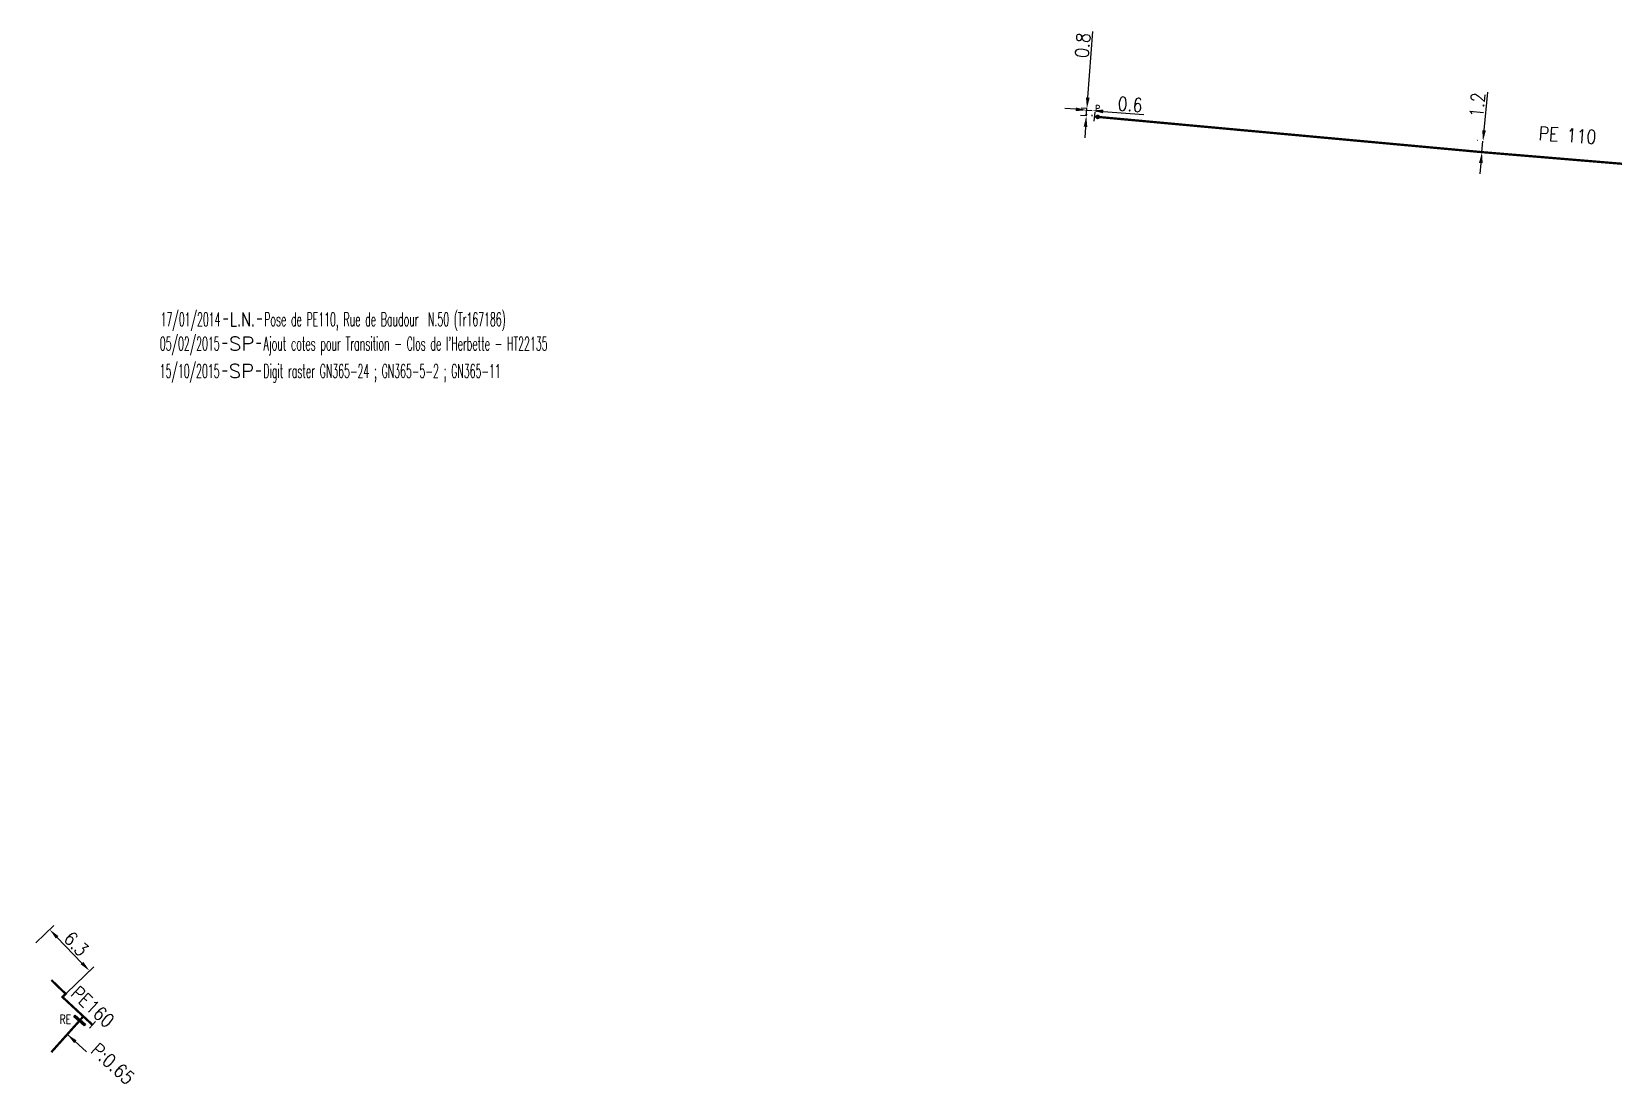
# Model space of a CAD drawing. Header units: millimetres. Extents: x 115991 to 117009, y 129000 to 129990.
# Drawn here: x 115997.8 to 116171.1, y 129643.5 to 129758.7 of the extents above; entities that cross this region are included whole.
import ezdxf
from ezdxf.enums import TextEntityAlignment as Align

# ---------------------------------------------------------------- set-up
doc = ezdxf.new("R2010")
doc.units = ezdxf.units.MM
doc.header["$PDMODE"] = 34
doc.linetypes.add('L_25_PE', pattern=[2000, 1000, 1000])
doc.layers.get('0').update_dxf_attribs({"linetype": 'CONTINUOUS'})
doc.layers.get('DEFPOINTS').update_dxf_attribs({"linetype": 'CONTINUOUS'})
for name, color, linetype in [('L_150', 1, 'CONTINUOUS'), ('L_300', 7, 'CONTINUOUS'), ('L_340', 7, 'CONTINUOUS'), ('L_910', 7, 'CONTINUOUS')]:
    doc.layers.add(name, color=color, linetype=linetype)
doc.styles.add('G_ROMANS', font='ROMANS.SHX', dxfattribs={"width": 0.75})
doc.styles.get("Standard").update_dxf_attribs({"font": 'romans.shx', "width": 0.85})
doc.dimstyles.get("Standard").update_dxf_attribs({"dimtxt": 1.5, "dimasz": 1.2, "dimexe": 0.625, "dimexo": 0.625, "dimgap": 0.25, "dimtad": 1, "dimdec": 1, "dimzin": 0, "dimdsep": 46, "dimtxsty": 'Standard', "dimcen": -0.5, "dimadec": 0, "dimazin": 0, "dimtfac": 1, "dimtdec": 1, "dimtmove": 0, "dimatfit": 3, "dimfxl": 0, "dimtolj": 1, "dimtzin": 0, "dimarcsym": 0})

# ---------------------------------------------------------------- blocks, each defined once
blk = doc.blocks.new('L_340_07')
at = {"color": 0, "linetype": 'Continuous', "const_width": 0.25, "flags": 128}
blk.add_lwpolyline([(0, 0), (1.25, 0)], dxfattribs=at)
at = {"color": 0, "linetype": 'Continuous', "flags": 128}
blk.add_lwpolyline([(1.25, -0.5), (1.25, 0.5)], dxfattribs=at)
at = {"color": 0, "linetype": 'Continuous', "style": 'G_ROMANS', "width": 0.75, "flags": 3}
for tag, p in [('DEF_LEG', (0.72, -3.47)), ('DEF_COUP', (0.72, -5.97)), ('DEF_TYPE', (0.72, -8.47))]:
    blk.add_attdef(tag, text='', height=1.2, dxfattribs=at).set_placement(p, align=Align.MIDDLE)
blk = doc.blocks.new('L_300_12')
at = {"color": 0, "linetype": 'Continuous', "const_width": 0.497, "flags": 128}
blk.add_lwpolyline([(-0.25, 0, 1), (0.25, 0, 1)], format="xyb", close=True, dxfattribs=at)
at = {"color": 0, "linetype": 'Continuous', "style": 'G_ROMANS', "width": 0.75}
blk.add_text('P', height=1.5, dxfattribs=at).set_placement((0, 1.85), align=Align.MIDDLE)
at = {"color": 0, "linetype": 'Continuous', "style": 'G_ROMANS', "width": 0.75, "flags": 3}
for tag, p in [('DEF_COUP', (0, -7.5)), ('DEF_LEG', (0, -5)), ('DEF_TYPE', (0, -10))]:
    blk.add_attdef(tag, text='', height=1.2, dxfattribs=at).set_placement(p, align=Align.MIDDLE)
blk = doc.blocks.new('GIS_MODF')
at = {"color": 0, "linetype": 'Continuous', "flags": 128}
for points in [[(-2.18, -0.01), (-1.68, -0.01)], [(1.52, -0.01), (2.02, -0.01)]]:
    blk.add_lwpolyline(points, dxfattribs=at)
at = {"color": 0, "linetype": 'Continuous', "width": 0.5}
blk.add_attdef('DATE', text='', height=1.5, dxfattribs=at).set_placement((-2.5, -0.8), align=Align.RIGHT)
at = {"color": 0, "linetype": 'Continuous', "width": 1.771291}
blk.add_attdef('USER', text='', height=1.5, dxfattribs=at).set_placement((-1.51, -0.8), (1.28, -0.8), align=Align.FIT)
at = {"color": 0, "linetype": 'Continuous', "width": 0.5}
blk.add_attdef('DESC', (2.29, -0.8), '', height=1.5, dxfattribs=at)
blk = doc.blocks.new('L_340_20')
at = {"linetype": 'Continuous'}
blk.add_hatch(color=0, dxfattribs=at).paths.add_polyline_path([(0.12, 0.75), (-0.12, 0.75), (-0.12, -0.75), (0.12, -0.75)])
at = {"color": 0, "linetype": 'Continuous'}
blk.add_lwpolyline([(-0.12, 0.75), (0.12, 0.75), (0.12, -0.75), (-0.12, -0.75)], close=True, dxfattribs=at)
at = {"color": 0, "linetype": 'Continuous', "width": 0.75}
for tag, height, flags, p in [('RE', 1, 8, (0, 2.19)), ('DEF_LEG', 1.2, 3, (0, -5)), ('DEF_COUP', 1.2, 3, (0, -7.5)), ('DEF_TYPE', 1.2, 3, (0, -10))]:
    blk.add_attdef(tag, text='', height=height, dxfattribs=dict(at, flags=flags)).set_placement(p, align=Align.MIDDLE)
blk = doc.blocks.new('*D196')
at = {"layer": 'DEFPOINTS', "color": 0, "linetype": 'Continuous', "transparency": 16777216}
for p in [(115999.82, 129660.33), (115997.85, 129658.43), (116001.22, 129652.94)]:
    blk.add_point(p, dxfattribs=at)
at = {"layer": 'L_150', "color": 0, "linetype": 'Continuous', "lineweight": -2, "transparency": 16777216}
for p, q in [((115998.29, 129658.86), (116000.27, 129660.77)), ((116003.36, 129656.66), (116000.65, 129659.47)), ((116001.67, 129653.37), (116004.64, 129656.24))]:
    blk.add_line(p, q, dxfattribs=at)
at = {"layer": 'L_150', "color": 0, "linetype": 'Continuous', "transparency": 16777216}
for points in [[(116000.79, 129659.61), (116000.51, 129659.33), (115999.82, 129660.33)], [(116003.5, 129656.8), (116003.22, 129656.53), (116004.19, 129655.8)]]:
    blk.add_solid(points, dxfattribs=at)
at = {"layer": 'L_150', "color": 0, "linetype": 'Continuous', "transparency": 16777216, "insert": (116002.72, 129658.76), "char_height": 1.5, "attachment_point": 5, "rotation": 313.9896}
blk.add_mtext('\\A1;6.3', dxfattribs=at)
blk = doc.blocks.new('*D614')
at = {"layer": 'DEFPOINTS', "color": 0, "linetype": 'Continuous', "transparency": 16777216}
for p in [(116113.42, 129750.24), (116114, 129750.02), (116114.01, 129750.2)]:
    blk.add_point(p, dxfattribs=at)
at = {"layer": 'L_340', "color": 0, "linetype": 'Continuous', "lineweight": -2, "transparency": 16777216}
for p, q in [((116112.21, 129750.16), (116111.01, 129750.26)), ((116113.37, 129749.62), (116113.35, 129749.45)), ((116113.4, 129750.07), (116114, 129750.02)), ((116113.97, 129749.57), (116113.95, 129749.4)), ((116115.2, 129749.93), (116119.66, 129749.58))]:
    blk.add_line(p, q, dxfattribs=at)
at = {"layer": 'L_340', "color": 0, "linetype": 'Continuous', "transparency": 16777216}
for points in [[(116112.22, 129750.36), (116112.19, 129749.96), (116113.4, 129750.07)], [(116115.21, 129750.13), (116115.18, 129749.73), (116114, 129750.02)]]:
    blk.add_solid(points, dxfattribs=at)
at = {"layer": 'L_340', "color": 0, "linetype": 'Continuous', "transparency": 16777216, "insert": (116118.15, 129750.7), "char_height": 1.5, "attachment_point": 5, "rotation": 355.5492}
blk.add_mtext('\\A1;0.6', dxfattribs=at)
blk = doc.blocks.new('*D615')
at = {"layer": 'DEFPOINTS', "color": 0, "linetype": 'Continuous', "transparency": 16777216}
for p in [(116156.81, 129746.67), (116156.68, 129745.47), (116156.7, 129745.47)]:
    blk.add_point(p, dxfattribs=at)
at = {"layer": 'L_150', "color": 0, "linetype": 'Continuous', "lineweight": -2, "transparency": 16777216}
for p, q in [((116156.91, 129747.86), (116157.31, 129752.03)), ((116156.19, 129746.73), (116156.17, 129746.73)), ((116156.68, 129745.47), (116156.79, 129746.67)), ((116156.07, 129745.53), (116156.06, 129745.53)), ((116156.56, 129744.28), (116156.45, 129743.08))]:
    blk.add_line(p, q, dxfattribs=at)
at = {"layer": 'L_150', "color": 0, "linetype": 'Continuous', "transparency": 16777216}
for points in [[(116156.71, 129747.88), (116157.11, 129747.84), (116156.79, 129746.67)], [(116156.36, 129744.3), (116156.76, 129744.26), (116156.68, 129745.47)]]:
    blk.add_solid(points, dxfattribs=at)
at = {"layer": 'L_150', "color": 0, "linetype": 'Continuous', "transparency": 16777216, "insert": (116156.17, 129750.64), "char_height": 1.5, "attachment_point": 5, "rotation": 84.5098}
blk.add_mtext('\\A1;1.2', dxfattribs=at)
blk = doc.blocks.new('*D616')
at = {"layer": 'DEFPOINTS', "color": 0, "linetype": 'Continuous', "transparency": 16777216}
for p in [(116113.35, 129749.45), (116113.95, 129749.4), (116114.01, 129750.2)]:
    blk.add_point(p, dxfattribs=at)
at = {"layer": 'L_340', "color": 0, "linetype": 'Continuous', "lineweight": -2, "transparency": 16777216}
for p, q in [((116113.51, 129751.44), (116114.07, 129758.67)), ((116113.33, 129749.45), (116112.73, 129749.49)), ((116113.39, 129750.25), (116112.79, 129750.29)), ((116113.35, 129749.45), (116113.42, 129750.24)), ((116113.26, 129748.25), (116113.17, 129747.05))]:
    blk.add_line(p, q, dxfattribs=at)
at = {"layer": 'L_340', "color": 0, "linetype": 'Continuous', "transparency": 16777216}
for points in [[(116113.31, 129751.46), (116113.71, 129751.42), (116113.42, 129750.24)], [(116113.06, 129748.26), (116113.46, 129748.23), (116113.35, 129749.45)]]:
    blk.add_solid(points, dxfattribs=at)
at = {"layer": 'L_340', "color": 0, "linetype": 'Continuous', "transparency": 16777216, "insert": (116112.95, 129757.17), "char_height": 1.5, "attachment_point": 5, "rotation": 85.5492}
blk.add_mtext('\\A1;0.8', dxfattribs=at)

msp = doc.modelspace()

# ---------------------------------------------------------------- linework, layer by layer
at = {"layer": 'L_150', "linetype": 'L_25_PE', "flags": 128}
msp.add_lwpolyline([(116298.31, 129733.77, 0.25, 0.25, 0), (116296.73, 129733.85, 0.25, 0.25, 0), (116296.83, 129735.05, 0.25, 0.25, 0), (116296.17, 129735.09, 0.25, 0.25, 0), (116295.48, 129735.21, 0.25, 0.25, 0), (116294.85, 129735.36, 0.25, 0.25, 0), (116294.24, 129735.61, 0.25, 0.25, 0), (116293.21, 129736.06, 0.25, 0.25, 0), (116292.33, 129736.58, 0.25, 0.25, 0), (116291.68, 129737.08, 0.25, 0.25, 0), (116291.02, 129737.64, 0.25, 0.25, 0), (116290.54, 129738.22, 0.25, 0.25, 0), (116290.13, 129738.81, 0.25, 0.25, 0), (116289.66, 129739.66, 0.25, 0.25, 0), (116289.36, 129740.39, 0.25, 0.25, 0), (116289.02, 129741.34, 0.25, 0.25, 0), (116281.57, 129741.74, 0.25, 0.25, 0), (116280.38, 129741.81, 0.25, 0.25, 0), (116280.23, 129741.46, 0.25, 0.25, 0), (116279.3, 129740.24, 0.25, 0.25, 0), (116278.76, 129739.59, 0.25, 0.25, 0), (116277.64, 129738.64, 0.25, 0.25, 0), (116277.35, 129738.47, 0.25, 0.25, 0), (116276.96, 129738.4, 0.25, 0.25, 0), (116276.66, 129738.39, 0.25, 0.25, 0), (116276.34, 129738.38, 0.25, 0.25, 0), (116276.04, 129738.36, 0.25, 0.25, 0), (116275.65, 129738.23, 0.25, 0.25, 0), (116275.35, 129738.1, 0.25, 0.25, 0), (116275.17, 129737.97, 0.25, 0.25, 0), (116275.03, 129737.74, 0.25, 0.25, 0), (116274.88, 129737.46, 0.25, 0.25, 0), (116274.73, 129737.25, 0.25, 0.25, 0), (116274.41, 129737.06, 0.25, 0.25, 0), (116274.01, 129736.94, 0.25, 0.25, 0), (116261.41, 129737.96, 0.25, 0.25, 0), (116244.16, 129739.36, 0.25, 0.25, 0), (116243.87, 129739.4, 0.25, 0.25, 0), (116243.49, 129739.48, 0.25, 0.25, 0), (116243.12, 129739.59, 0.25, 0.25, 0), (116242.81, 129739.73, 0.25, 0.25, 0), (116242.45, 129739.97, 0.25, 0.25, 0), (116242.18, 129740.12, 0.25, 0.25, 0), (116241.75, 129740.18, 0.25, 0.25, 0), (116241.5, 129740.2, 0.25, 0.25, 0), (116241.05, 129740.17, 0.25, 0.25, 0), (116240.58, 129740.08, 0.25, 0.25, 0), (116240.05, 129739.9, 0.25, 0.25, 0), (116239.51, 129739.74, 0.25, 0.25, 0), (116239.02, 129739.67, 0.25, 0.25, 0), (116238.7, 129739.67, 0.25, 0.25, 0), (116214.25, 129741.54, 0.25, 0.25, 0), (116198.3, 129742.77, 0.25, 0.25, 0), (116196.7, 129743.09, 0.25, 0.25, 0), (116196.21, 129743.19, 0.25, 0.25, 0), (116195.83, 129743.27, 0.25, 0.25, 0), (116195.54, 129743.32, 0.25, 0.25, 0), (116195.27, 129743.45, 0.25, 0.25, 0), (116194.98, 129743.6, 0.25, 0.25, 0), (116194.79, 129743.71, 0.25, 0.25, 0), (116194.24, 129743.78, 0.25, 0.25, 0), (116193.77, 129743.83, 0.25, 0.25, 0), (116193.44, 129743.78, 0.25, 0.25, 0), (116193.14, 129743.65, 0.25, 0.25, 0), (116192.79, 129743.44, 0.25, 0.25, 0), (116192.45, 129743.23, 0.25, 0.25, 0), (116192.03, 129743.09, 0.25, 0.25, 0), (116191.68, 129743.08, 0.25, 0.25, 0), (116175.82, 129743.88, 0.25, 0.25, 0), (116156.7, 129745.47, 0.25, 0.25, 0), (116114.6, 129749.33, 0, 0, 0)], format="xyseb", dxfattribs=at)
at = {"layer": 'L_150', "linetype": 'L_25_PE', "const_width": 0.25, "flags": 128}
for points in [[(116000, 129654.8), (116001.58, 129653.28), (116001.22, 129652.94), (116003.51, 129650.82), (116004.24, 129650.14)], [(116003.11, 129650.37), (116003.51, 129650.82)], [(116000, 129646.9), (116003.11, 129650.37)]]:
    msp.add_lwpolyline(points, dxfattribs=at)

# ---------------------------------------------------------------- block references
at = {"layer": 'L_300', "xscale": 0.5, "yscale": 0.5, "zscale": 0.5, "rotation": 0.1002705516050923}
msp.add_blockref('L_300_12', (116114.6, 129749.33), dxfattribs=at)
at = {"layer": 'L_340', "xscale": 0.3}
for p, rotation in [((116114.6, 129749.33), 174.7498267176295), ((116004.24, 129650.14), 317.1870455041322)]:
    msp.add_blockref('L_340_07', p, dxfattribs=dict(at, rotation=rotation))
at = {"layer": 'L_340'}
ref = msp.add_blockref('L_340_20', (116003.11, 129650.37), dxfattribs=dict(at, rotation=48.2109068670123))
ref.add_attrib('RE', 'RE', dxfattribs={"layer": '0', "color": 0, "linetype": 'Continuous', "height": 1, "width": 0.75}).set_placement((116001.54, 129650.5), align=Align.MIDDLE)
at = {"layer": 'L_910'}
ref = msp.add_blockref('GIS_MODF', (116021.03, 129727.21), dxfattribs=at)
ref.add_attrib('DATE', '17/01/2014', dxfattribs={"layer": '0', "color": 0, "linetype": 'Continuous', "height": 1.5, "width": 0.5}).set_placement((116018.53, 129726.41), align=Align.RIGHT)
ref.add_attrib('USER', 'L.N.', dxfattribs={"layer": '0', "color": 0, "linetype": 'Continuous', "height": 1.5, "width": 0.708517}).set_placement((116019.53, 129726.41), (116022.31, 129726.41), align=Align.FIT)
ref.add_attrib('DESC', 'Pose de PE110, Rue de Baudour  N.50 (Tr167186)', (116023.32, 129726.41), dxfattribs={"layer": '0', "color": 0, "linetype": 'Continuous', "height": 1.5, "width": 0.5})
ref = msp.add_blockref('GIS_MODF', (116020.94, 129724.55), dxfattribs=at)
ref.add_attrib('DATE', '05/02/2015', dxfattribs={"layer": '0', "color": 0, "linetype": 'Continuous', "height": 1.5, "width": 0.5}).set_placement((116018.44, 129723.75), align=Align.RIGHT)
ref.add_attrib('USER', 'SP', dxfattribs={"layer": '0', "color": 0, "linetype": 'Continuous', "height": 1.5, "width": 1.025485}).set_placement((116019.44, 129723.75), (116022.22, 129723.75), align=Align.FIT)
ref.add_attrib('DESC', "Ajout cotes pour Transition - Clos de l'Herbette - HT22135", (116023.23, 129723.75), dxfattribs={"layer": '0', "color": 0, "linetype": 'Continuous', "height": 1.5, "width": 0.5})
ref = msp.add_blockref('GIS_MODF', (116020.93, 129721.54), dxfattribs=at)
ref.add_attrib('DATE', '15/10/2015', dxfattribs={"layer": '0', "color": 0, "linetype": 'Continuous', "height": 1.5, "width": 0.5}).set_placement((116018.43, 129720.74), align=Align.RIGHT)
ref.add_attrib('USER', 'SP', dxfattribs={"layer": '0', "color": 0, "linetype": 'Continuous', "height": 1.5, "width": 1.025485}).set_placement((116019.43, 129720.74), (116022.21, 129720.74), align=Align.FIT)
ref.add_attrib('DESC', 'Digit raster GN365-24 ; GN365-5-2 ; GN365-11', (116023.22, 129720.74), dxfattribs={"layer": '0', "color": 0, "linetype": 'Continuous', "height": 1.5, "width": 0.5})

# ---------------------------------------------------------------- texts
at = {"layer": 'L_150', "linetype": 'Continuous', "width": 0.85}
msp.add_text('PE160', height=1.5, rotation=317.187, dxfattribs=at).set_placement((116002.02, 129653.18))
at = {"layer": 'L_150', "linetype": 'Continuous', "insert": (116162.94, 129748.3), "char_height": 1.5, "width": 6.9424, "attachment_point": 1, "rotation": 355.9892}
msp.add_mtext('PE 110', dxfattribs=at)
at = {"layer": 'L_150', "linetype": 'Continuous', "insert": (116004.19, 129646.94), "char_height": 1.5, "attachment_point": 7, "rotation": 317.4986}
msp.add_mtext('\\A1;P:0.65', dxfattribs=at)

# ---------------------------------------------------------------- dimensions: what is measured, and where the dimension line sits
at = {"layer": 'L_150', "linetype": 'Continuous'}
for base, p1, p2, angle, picture, middle in [((116156.68, 129745.47), (116156.81, 129746.67), (116156.7, 129745.47), 84.5098, '*D615', (116157.17, 129750.54)), ((115999.82, 129660.33), (116001.22, 129652.94), (115997.85, 129658.43), 313.9896, '*D196', (116002.01, 129658.07))]:
    dim = msp.add_linear_dim(base=base, p1=p1, p2=p2, angle=angle, dimstyle='Standard', dxfattribs=at)
    dim.commit()
    dim.dimension.update_dxf_attribs({"geometry": picture, "text_midpoint": middle, "dimtype": 160})
at = {"layer": 'L_340', "linetype": 'Continuous'}
for base, p1, p2, angle, picture, middle in [((116113.35, 129749.45), (116114.01, 129750.2), (116113.95, 129749.4), 85.5492, '*D616', (116113.95, 129757.09)), ((116114, 129750.02), (116113.42, 129750.24), (116114.01, 129750.2), 355.5492, '*D614', (116118.07, 129749.71))]:
    dim = msp.add_linear_dim(base=base, p1=p1, p2=p2, angle=angle, dimstyle='Standard', dxfattribs=at)
    dim.commit()
    dim.dimension.update_dxf_attribs({"geometry": picture, "text_midpoint": middle, "dimtype": 160})

# ---------------------------------------------------------------- leaders
at = {"layer": 'L_150', "linetype": 'Continuous'}
msp.add_leader([(116001.75, 129648.86), (116003.84, 129646.92)], dimstyle='Standard', dxfattribs=at)

doc.saveas('drawing.dxf')
